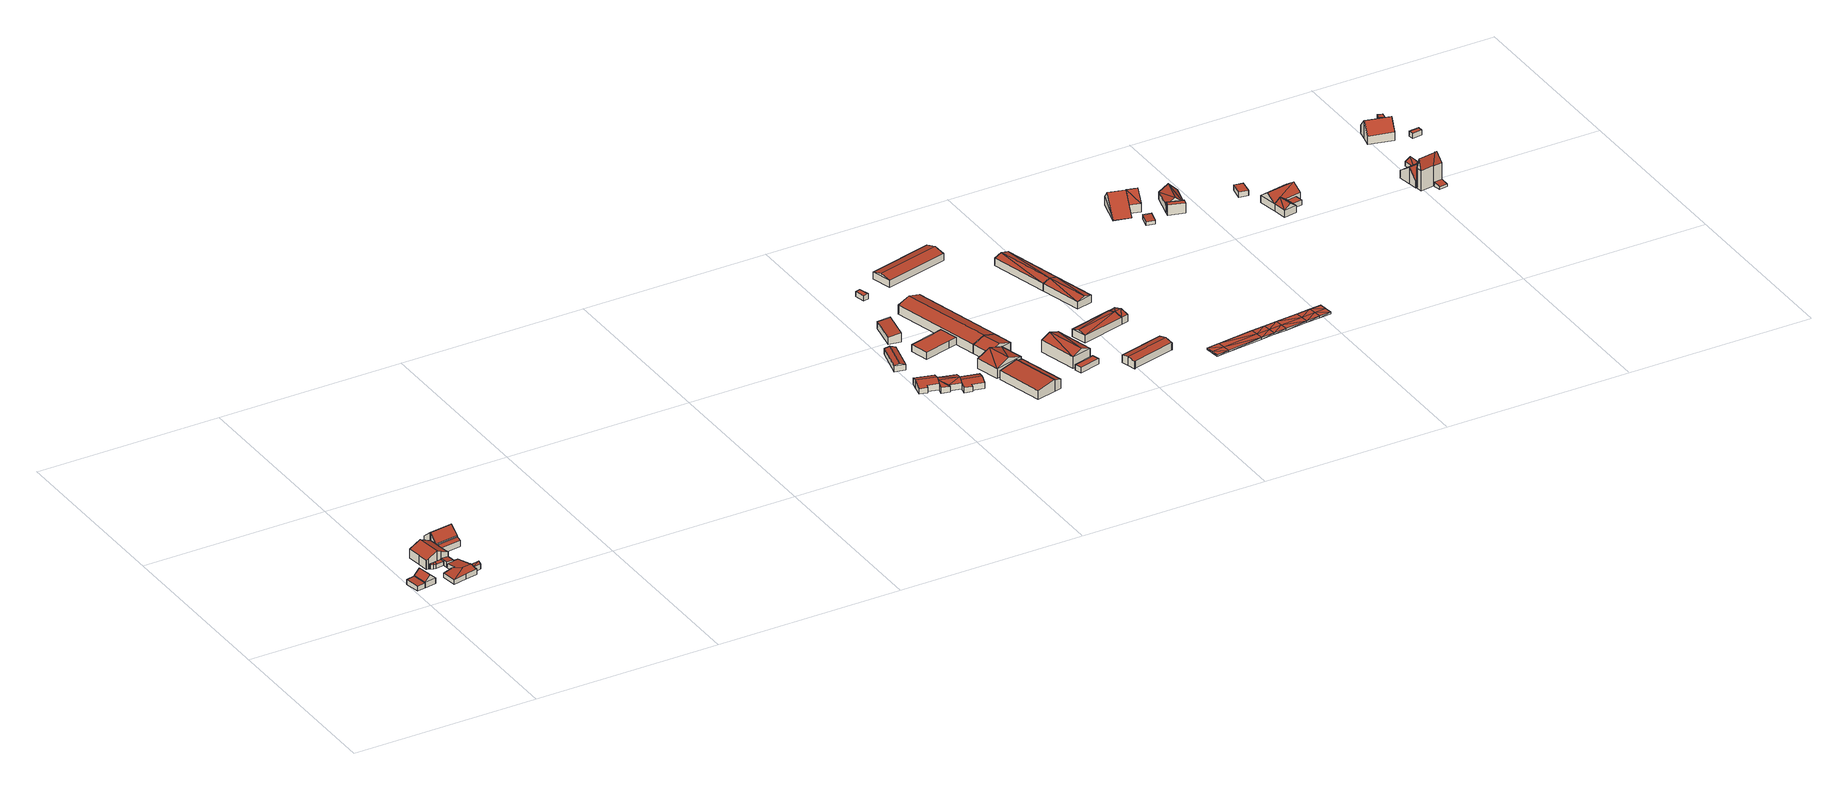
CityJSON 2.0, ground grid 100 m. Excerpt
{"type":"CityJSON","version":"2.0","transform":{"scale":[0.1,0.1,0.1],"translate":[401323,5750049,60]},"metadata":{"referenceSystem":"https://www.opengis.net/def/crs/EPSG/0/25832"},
"CityObjects":{
"building1":{"type":"Building","attributes":{"Gemeindeschluessel":"05515000","Geometrietyp2DReferenz":"3000","function":"31001_2460","roofType":"2100","measuredHeight":3},"geometry":[{"type":"Solid","lod":"2","boundaries":[[[[0,1,2,3]],[[4,5,1,0]],[[6,7,5,4]],[[3,2,7,6]],[[4,0,3,6]],[[1,5,7,2]]]],"semantics":{"surfaces":[{"type":"WallSurface"},{"type":"RoofSurface"},{"type":"GroundSurface"}],"values":[[0,0,0,0,1,2]]}}]},
"building2":{"type":"Building","attributes":{"Gemeindeschluessel":"05515000","Geometrietyp2DReferenz":"3000","function":"31001_2460","roofType":"3100","measuredHeight":5.88},"geometry":[{"type":"Solid","lod":"2","boundaries":[[[[8,9,10,11]],[[12,13,9,8]],[[14,15,13,12]],[[11,10,15,14]],[[8,16,12]],[[14,17,11]],[[11,17,16,8]],[[12,16,17,14]],[[9,13,15,10]]]],"semantics":{"surfaces":[{"type":"WallSurface"},{"type":"RoofSurface"},{"type":"GroundSurface"}],"values":[[0,0,0,0,0,0,1,1,2]]}}]},
"building3":{"type":"Building","attributes":{"Gemeindeschluessel":"05515000","Geometrietyp2DReferenz":"3000","function":"51009_1610","roofType":"5000","measuredHeight":3.04},"geometry":[{"type":"Solid","lod":"2","boundaries":[[[[18,19,20,21]],[[22,23,19,18]],[[24,25,23,22]],[[26,27,25,24]],[[28,29,27,26]],[[30,31,29,28]],[[21,20,31,30]],[[30,28,32]],[[32,21,30]],[[32,28,26,33]],[[33,26,24,34]],[[34,24,22,35]],[[22,18,35]],[[33,34,35,18,21,32]],[[19,23,25,27,29,31,20]]]],"semantics":{"surfaces":[{"type":"WallSurface"},{"type":"RoofSurface"},{"type":"GroundSurface"}],"values":[[0,0,0,0,0,0,0,1,1,1,1,1,1,1,2]]}}]},
"building4":{"type":"Building","attributes":{"Gemeindeschluessel":"05515000","Geometrietyp2DReferenz":"3000","function":"31001_1000"},"address":[{"country":"Germany","locality":"Münster","thoroughfareNumber":"32","thoroughfareName":"Feuerstiege"}],"children":["building4-1","building4-2"]},
"building4-1":{"type":"BuildingPart","attributes":{"roofType":"2100","measuredHeight":3.1},"parents":["building4"],"geometry":[{"type":"Solid","lod":"2","boundaries":[[[[36,19,23,37]],[[38,39,40,41]],[[42,43,39,38]],[[44,45,43,42]],[[37,23,45,44]],[[42,38,41,36,37,44]],[[19,40,39,43,45,23]],[[40,19,36,41]]]],"semantics":{"surfaces":[{"type":"WallSurface"},{"type":"RoofSurface"},{"type":"GroundSurface"},{"type":"ClosureSurface"}],"values":[[0,0,0,0,0,1,2,3]]}}]},
"building4-2":{"type":"BuildingPart","attributes":{"roofType":"3100","measuredHeight":7.8},"parents":["building4"],"geometry":[{"type":"Solid","lod":"2","boundaries":[[[[46,41,40,47,48]],[[49,50,19,36,51]],[[52,20,50,49]],[[53,54,20,52]],[[55,56,54,53]],[[57,58,56,55]],[[59,60,58,57]],[[61,62,60,59]],[[63,64,62,61]],[[65,66,64,63]],[[67,68,66,65]],[[69,70,68,67]],[[48,47,70,69]],[[63,61,59,57,55,53,52,49,65]],[[51,46,48,69,67,65,49]],[[40,19,50,20,54,56,58,60,62,64,66,68,70,47]],[[41,46,51,36]],[[19,40,41,36]]]],"semantics":{"surfaces":[{"type":"WallSurface"},{"type":"RoofSurface"},{"type":"GroundSurface"},{"type":"ClosureSurface"}],"values":[[0,0,0,0,0,0,0,0,0,0,0,0,0,1,1,2,0,3]]}}]},
"building5":{"type":"Building","attributes":{"Gemeindeschluessel":"05515000","Geometrietyp2DReferenz":"3000","function":"31001_1310","roofType":"5000","measuredHeight":3.87},"geometry":[{"type":"Solid","lod":"2","boundaries":[[[[71,72,73,74]],[[75,76,72,71]],[[77,78,76,75]],[[79,80,78,77]],[[81,82,80,79]],[[83,84,82,81]],[[85,86,84,83]],[[87,88,86,85]],[[89,90,88,87]],[[91,92,90,89]],[[74,73,92,91]],[[93,94,89,87]],[[85,83,81,95,93,87]],[[79,77,75,71,74,91,94,93,95]],[[79,95,81]],[[89,94,91]],[[72,76,78,80,82,84,86,88,90,92,73]]]],"semantics":{"surfaces":[{"type":"WallSurface"},{"type":"RoofSurface"},{"type":"GroundSurface"}],"values":[[0,0,0,0,0,0,0,0,0,0,0,1,1,1,0,0,2]]}}]},
"building6":{"type":"Building","attributes":{"Gemeindeschluessel":"05515000","Geometrietyp2DReferenz":"3000","function":"51009_1610","roofType":"3100","measuredHeight":4.14},"geometry":[{"type":"Solid","lod":"2","boundaries":[[[[96,97,98,99]],[[100,101,97,96]],[[102,103,101,100]],[[99,98,103,102]],[[96,104,100]],[[102,105,99]],[[105,104,96]],[[96,99,105]],[[102,100,104]],[[104,105,102]],[[97,101,103,98]]]],"semantics":{"surfaces":[{"type":"WallSurface"},{"type":"RoofSurface"},{"type":"GroundSurface"}],"values":[[0,0,0,0,0,0,1,1,1,1,2]]}}]},
"building7":{"type":"Building","attributes":{"Gemeindeschluessel":"05515000","Geometrietyp2DReferenz":"3000","function":"51009_1610","roofType":"2100","measuredHeight":4.23},"geometry":[{"type":"Solid","lod":"2","boundaries":[[[[106,107,108,109]],[[110,111,107,106]],[[112,113,111,110]],[[109,108,113,112]],[[110,106,109,112]],[[107,111,113,108]]]],"semantics":{"surfaces":[{"type":"WallSurface"},{"type":"RoofSurface"},{"type":"GroundSurface"}],"values":[[0,0,0,0,1,2]]}}]},
"building8":{"type":"Building","attributes":{"Gemeindeschluessel":"05515000","Geometrietyp2DReferenz":"3000","function":"31001_1000","roofType":"3100","measuredHeight":8.85},"address":[{"country":"Germany","locality":"Münster","thoroughfareNumber":"30","thoroughfareName":"Feuerstiege"}],"geometry":[{"type":"Solid","lod":"2","boundaries":[[[[114,115,116,117]],[[118,119,115,114]],[[120,121,119,118]],[[122,123,121,120]],[[124,108,123,122]],[[125,113,108,124]],[[117,116,113,125]],[[120,118,114,122]],[[117,125,124,122,114]],[[115,119,121,123,108,113,116]]]],"semantics":{"surfaces":[{"type":"WallSurface"},{"type":"RoofSurface"},{"type":"GroundSurface"}],"values":[[0,0,0,0,0,0,0,1,1,2]]}}]},
"building9":{"type":"Building","attributes":{"Gemeindeschluessel":"05515000","Geometrietyp2DReferenz":"3000","function":"31001_1000","roofType":"3100","measuredHeight":4.7},"address":[{"country":"Germany","locality":"Münster","thoroughfareNumber":"10","thoroughfareName":"Feuerstiege"}],"geometry":[{"type":"Solid","lod":"2","boundaries":[[[[126,127,128,129]],[[130,131,127,126]],[[132,133,131,130]],[[134,135,133,132]],[[136,137,135,134]],[[138,139,137,136]],[[140,141,139,138]],[[142,143,141,140]],[[129,128,143,142]],[[136,134,132,130,126,138]],[[129,142,140,138,126]],[[127,131,133,135,137,139,141,143,128]]]],"semantics":{"surfaces":[{"type":"WallSurface"},{"type":"RoofSurface"},{"type":"GroundSurface"}],"values":[[0,0,0,0,0,0,0,0,0,1,1,2]]}}]},
"building10":{"type":"Building","attributes":{"Gemeindeschluessel":"05515000","Geometrietyp2DReferenz":"3000","function":"31001_2460","roofType":"3100","measuredHeight":4.03},"geometry":[{"type":"Solid","lod":"2","boundaries":[[[[144,145,146,147]],[[148,149,145,144]],[[150,151,149,148]],[[147,146,151,150]],[[144,152,148]],[[150,153,147]],[[147,153,152,144]],[[148,152,153,150]],[[145,149,151,146]]]],"semantics":{"surfaces":[{"type":"WallSurface"},{"type":"RoofSurface"},{"type":"GroundSurface"}],"values":[[0,0,0,0,0,0,1,1,2]]}}]},
"building11":{"type":"Building","attributes":{"Gemeindeschluessel":"05515000","Geometrietyp2DReferenz":"3000","function":"31001_1000","roofType":"5000","measuredHeight":4.77},"address":[{"country":"Germany","locality":"Münster","thoroughfareNumber":"12","thoroughfareName":"Feuerstiege"}],"geometry":[{"type":"Solid","lod":"2","boundaries":[[[[154,155,156,157]],[[158,159,155,154]],[[160,161,159,158]],[[162,163,161,160]],[[164,165,163,162]],[[166,131,165,164]],[[167,128,131,166]],[[157,156,128,167]],[[160,158,168]],[[168,169,160]],[[160,169,162]],[[170,164,162,169]],[[168,171,157,167]],[[169,168,167]],[[171,154,157]],[[171,168,158,154]],[[170,166,164]],[[170,169,167,166]],[[155,159,161,163,165,131,128,156]]]],"semantics":{"surfaces":[{"type":"WallSurface"},{"type":"RoofSurface"},{"type":"GroundSurface"}],"values":[[0,0,0,0,0,0,0,0,1,1,1,1,1,1,0,0,0,0,2]]}}]},
"building12":{"type":"Building","attributes":{"Gemeindeschluessel":"05515000","Geometrietyp2DReferenz":"3000","function":"31001_1000","roofType":"3100","measuredHeight":4.69},"address":[{"country":"Germany","locality":"Münster","thoroughfareNumber":"14","thoroughfareName":"Feuerstiege"}],"geometry":[{"type":"Solid","lod":"2","boundaries":[[[[172,173,174,175]],[[176,159,173,172]],[[177,178,159,176]],[[154,155,178,177]],[[179,180,155,154]],[[181,182,180,179]],[[183,184,182,181]],[[185,186,184,183]],[[175,174,186,185]],[[179,154,177,181]],[[176,172,175,185,183,181,177]],[[173,159,178,155,180,182,184,186,174]]]],"semantics":{"surfaces":[{"type":"WallSurface"},{"type":"RoofSurface"},{"type":"GroundSurface"}],"values":[[0,0,0,0,0,0,0,0,0,1,1,2]]}}]},
"building13":{"type":"Building","attributes":{"Gemeindeschluessel":"05515000","Geometrietyp2DReferenz":"3000","function":"31001_2400","roofType":"2100","measuredHeight":4.9},"geometry":[{"type":"Solid","lod":"2","boundaries":[[[[187,188,189,190]],[[191,192,188,187]],[[193,194,192,191]],[[190,189,194,193]],[[191,187,190,193]],[[188,192,194,189]]]],"semantics":{"surfaces":[{"type":"WallSurface"},{"type":"RoofSurface"},{"type":"GroundSurface"}],"values":[[0,0,0,0,1,2]]}}]},
"building14":{"type":"Building","attributes":{"Gemeindeschluessel":"05515000","Geometrietyp2DReferenz":"3000","function":"31001_2000","roofType":"1000","measuredHeight":3.9},"geometry":[{"type":"Solid","lod":"2","boundaries":[[[[195,196,197,198]],[[199,200,196,195]],[[201,202,200,199]],[[203,204,202,201]],[[205,206,204,203]],[[207,208,206,205]],[[198,197,208,207]],[[205,203,201,199,195,198,207]],[[196,200,202,204,206,208,197]]]],"semantics":{"surfaces":[{"type":"WallSurface"},{"type":"RoofSurface"},{"type":"GroundSurface"}],"values":[[0,0,0,0,0,0,0,1,2]]}}]},
"building15":{"type":"Building","attributes":{"Gemeindeschluessel":"05515000","Geometrietyp2DReferenz":"3000","function":"31001_2000","roofType":"2100","measuredHeight":6.46},"geometry":[{"type":"Solid","lod":"2","boundaries":[[[[209,210,211,212]],[[213,214,210,209]],[[215,216,214,213]],[[212,211,216,215]],[[213,209,212,215]],[[210,214,216,211]]]],"semantics":{"surfaces":[{"type":"WallSurface"},{"type":"RoofSurface"},{"type":"GroundSurface"}],"values":[[0,0,0,0,1,2]]}}]},
"building16":{"type":"Building","attributes":{"Gemeindeschluessel":"05515000","Geometrietyp2DReferenz":"3000","function":"31001_2460","roofType":"3100","measuredHeight":8.19},"geometry":[{"type":"Solid","lod":"2","boundaries":[[[[217,218,219,220]],[[221,222,218,217]],[[223,224,222,221]],[[220,219,224,223]],[[217,225,221]],[[223,226,220]],[[220,226,225]],[[225,217,220]],[[226,223,221]],[[221,225,226]],[[218,222,224,219]]]],"semantics":{"surfaces":[{"type":"WallSurface"},{"type":"RoofSurface"},{"type":"GroundSurface"}],"values":[[0,0,0,0,0,0,1,1,1,1,2]]}}]},
"building17":{"type":"Building","attributes":{"Gemeindeschluessel":"05515000","Geometrietyp2DReferenz":"3000","function":"31001_2400","roofType":"1000","measuredHeight":2.81},"geometry":[{"type":"Solid","lod":"2","boundaries":[[[[227,228,229,230]],[[231,232,228,227]],[[233,234,232,231]],[[230,229,234,233]],[[231,227,230,233]],[[228,232,234,229]]]],"semantics":{"surfaces":[{"type":"WallSurface"},{"type":"RoofSurface"},{"type":"GroundSurface"}],"values":[[0,0,0,0,1,2]]}}]},
"building18":{"type":"Building","attributes":{"Gemeindeschluessel":"05515000","Geometrietyp2DReferenz":"3000","function":"51009_1610","roofType":"2100","measuredHeight":6.32},"geometry":[{"type":"Solid","lod":"2","boundaries":[[[[235,236,237,238]],[[239,240,236,235]],[[241,242,240,239]],[[238,237,242,241]],[[239,235,238,241]],[[236,240,242,237]]]],"semantics":{"surfaces":[{"type":"WallSurface"},{"type":"RoofSurface"},{"type":"GroundSurface"}],"values":[[0,0,0,0,1,2]]}}]},
"building19":{"type":"Building","attributes":{"Gemeindeschluessel":"05515000","Geometrietyp2DReferenz":"3000","function":"31001_2460","roofType":"3100","measuredHeight":7.2},"geometry":[{"type":"Solid","lod":"2","boundaries":[[[[243,244,245,246]],[[247,248,244,243]],[[249,250,248,247]],[[246,245,250,249]],[[243,251,247]],[[249,252,246]],[[246,252,251,243]],[[247,251,252,249]],[[244,248,250,245]]]],"semantics":{"surfaces":[{"type":"WallSurface"},{"type":"RoofSurface"},{"type":"GroundSurface"}],"values":[[0,0,0,0,0,0,1,1,2]]}}]},
"building20":{"type":"Building","attributes":{"Gemeindeschluessel":"05515000","Geometrietyp2DReferenz":"3000","function":"31001_2460","roofType":"5000","measuredHeight":7.24},"geometry":[{"type":"Solid","lod":"2","boundaries":[[[[253,254,255,256]],[[257,245,254,253]],[[258,250,245,257]],[[256,255,250,258]],[[257,253,259,260]],[[260,259,256,258]],[[257,260,258]],[[256,259,253]],[[254,245,250,255]]]],"semantics":{"surfaces":[{"type":"WallSurface"},{"type":"RoofSurface"},{"type":"GroundSurface"}],"values":[[0,0,0,0,1,1,0,0,2]]}}]},
"building21":{"type":"Building","attributes":{"Gemeindeschluessel":"05515000","Geometrietyp2DReferenz":"3000","function":"31001_2400","roofType":"1000","measuredHeight":3},"geometry":[{"type":"Solid","lod":"2","boundaries":[[[[261,262,263,264]],[[265,266,262,261]],[[267,268,266,265]],[[264,263,268,267]],[[265,261,264,267]],[[262,266,268,263]]]],"semantics":{"surfaces":[{"type":"WallSurface"},{"type":"RoofSurface"},{"type":"GroundSurface"}],"values":[[0,0,0,0,1,2]]}}]},
"building22":{"type":"Building","attributes":{"Gemeindeschluessel":"05515000","Geometrietyp2DReferenz":"3000","function":"31001_2000","roofType":"3100","measuredHeight":8.59},"geometry":[{"type":"Solid","lod":"2","boundaries":[[[[269,270,271,272]],[[273,274,270,269]],[[275,276,274,273]],[[272,271,276,275]],[[269,277,273]],[[275,278,272]],[[272,278,277]],[[277,269,272]],[[278,275,273]],[[273,277,278]],[[270,274,276,271]]]],"semantics":{"surfaces":[{"type":"WallSurface"},{"type":"RoofSurface"},{"type":"GroundSurface"}],"values":[[0,0,0,0,0,0,1,1,1,1,2]]}}]},
"building23":{"type":"Building","attributes":{"Gemeindeschluessel":"05515000","Geometrietyp2DReferenz":"3000","function":"31001_2400","roofType":"3100","measuredHeight":5.42},"address":[{"country":"Germany","locality":"Münster","thoroughfareNumber":"16","thoroughfareName":"Feuerstiege"}],"geometry":[{"type":"Solid","lod":"2","boundaries":[[[[279,280,281,282]],[[283,284,280,279]],[[285,286,284,283]],[[282,281,286,285]],[[279,287,283]],[[285,288,282]],[[282,288,287,279]],[[283,287,288,285]],[[280,284,286,281]]]],"semantics":{"surfaces":[{"type":"WallSurface"},{"type":"RoofSurface"},{"type":"GroundSurface"}],"values":[[0,0,0,0,0,0,1,1,2]]}}]},
"building24":{"type":"Building","attributes":{"Gemeindeschluessel":"05515000","Geometrietyp2DReferenz":"3000","function":"31001_2000","roofType":"3100","measuredHeight":5.08},"geometry":[{"type":"Solid","lod":"2","boundaries":[[[[289,290,291,292]],[[293,294,290,289]],[[295,296,294,293]],[[297,298,296,295]],[[299,300,298,297]],[[301,302,300,299]],[[303,304,302,301]],[[305,306,304,303]],[[307,308,306,305]],[[292,291,308,307]],[[301,299,297,303]],[[295,293,289,292,307,305,303,297]],[[290,294,296,298,300,302,304,306,308,291]]]],"semantics":{"surfaces":[{"type":"WallSurface"},{"type":"RoofSurface"},{"type":"GroundSurface"}],"values":[[0,0,0,0,0,0,0,0,0,0,1,1,2]]}}]},
"building25":{"type":"Building","attributes":{"Gemeindeschluessel":"05515000","Geometrietyp2DReferenz":"3000","function":"31001_2460","roofType":"3100","measuredHeight":5.29},"geometry":[{"type":"Solid","lod":"2","boundaries":[[[[309,310,311,312]],[[313,314,310,309]],[[315,316,314,313]],[[312,311,316,315]],[[309,317,313]],[[315,318,312]],[[309,312,318]],[[318,317,309]],[[317,318,315]],[[315,313,317]],[[310,314,316,311]]]],"semantics":{"surfaces":[{"type":"WallSurface"},{"type":"RoofSurface"},{"type":"GroundSurface"}],"values":[[0,0,0,0,0,0,1,1,1,1,2]]}}]},
"building26":{"type":"Building","attributes":{"Gemeindeschluessel":"05515000","Geometrietyp2DReferenz":"3000","function":"31001_2400","roofType":"3100","measuredHeight":5.43},"geometry":[{"type":"Solid","lod":"2","boundaries":[[[[319,320,321,322]],[[323,324,320,319]],[[325,326,324,323]],[[322,321,326,325]],[[319,327,323]],[[325,328,322]],[[327,319,322]],[[322,328,327]],[[323,327,328]],[[328,325,323]],[[320,324,326,321]]]],"semantics":{"surfaces":[{"type":"WallSurface"},{"type":"RoofSurface"},{"type":"GroundSurface"}],"values":[[0,0,0,0,0,0,1,1,1,1,2]]}}]},
"building27":{"type":"Building","attributes":{"Gemeindeschluessel":"05515000","Geometrietyp2DReferenz":"3000","function":"31001_2500","roofType":"3100","measuredHeight":5.28},"geometry":[{"type":"Solid","lod":"2","boundaries":[[[[329,330,316,331]],[[332,333,330,329]],[[334,311,333,332]],[[331,316,311,334]],[[329,335,332]],[[334,318,331]],[[318,335,329]],[[329,331,318]],[[334,332,335]],[[335,318,334]],[[330,333,311,316]]]],"semantics":{"surfaces":[{"type":"WallSurface"},{"type":"RoofSurface"},{"type":"GroundSurface"}],"values":[[0,0,0,0,0,0,1,1,1,1,2]]}}]},
"building28":{"type":"Building","attributes":{"Gemeindeschluessel":"05515000","Geometrietyp2DReferenz":"3000","function":"31001_2460","roofType":"3100","measuredHeight":5.43},"geometry":[{"type":"Solid","lod":"2","boundaries":[[[[336,337,326,325]],[[338,339,337,336]],[[322,321,339,338]],[[325,326,321,322]],[[336,340,338]],[[322,328,325]],[[325,328,340]],[[340,336,325]],[[328,322,338]],[[338,340,328]],[[337,339,321,326]]]],"semantics":{"surfaces":[{"type":"WallSurface"},{"type":"RoofSurface"},{"type":"GroundSurface"}],"values":[[0,0,0,0,0,0,1,1,1,1,2]]}}]},
"building29":{"type":"Building","attributes":{"Geometrietyp2DReferenz":"2000","Gemeindeschluessel":"05515000","function":"53001_1800","roofType":"9999","measuredHeight":1},"geometry":[{"type":"Solid","lod":"2","boundaries":[[[[341,342,343]],[[342,344,343]],[[345,346,341]],[[346,342,341]],[[347,348,345]],[[348,346,345]],[[349,350,347]],[[350,348,347]],[[351,352,349]],[[352,350,349]],[[353,354,351]],[[354,352,351]],[[355,356,353]],[[356,354,353]],[[357,358,355]],[[358,356,355]],[[359,360,357]],[[360,358,357]],[[361,362,359]],[[362,360,359]],[[363,364,361]],[[364,362,361]],[[365,366,363]],[[366,364,363]],[[367,368,365]],[[368,366,365]],[[369,370,367]],[[370,368,367]],[[371,372,369]],[[372,370,369]],[[373,374,371]],[[374,372,371]],[[375,376,373]],[[376,374,373]],[[343,344,375]],[[344,376,375]],[[344,342,377]],[[377,342,346]],[[377,346,378]],[[378,346,348]],[[378,348,350]],[[378,350,379]],[[379,350,352]],[[379,352,380]],[[380,352,381]],[[381,352,354]],[[381,354,356]],[[381,356,382]],[[382,356,360]],[[360,356,358]],[[376,344,374]],[[374,344,377]],[[374,377,372]],[[372,377,378]],[[372,378,379]],[[372,379,370]],[[370,379,380]],[[370,380,368]],[[368,380,366]],[[366,380,381]],[[366,381,382]],[[366,382,364]],[[364,382,362]],[[362,382,360]],[[343,383,341]],[[383,345,341]],[[383,384,345]],[[384,347,345]],[[384,349,347]],[[384,385,349]],[[385,351,349]],[[385,386,351]],[[386,387,351]],[[387,353,351]],[[387,355,353]],[[387,388,355]],[[388,359,355]],[[359,357,355]],[[375,373,343]],[[373,383,343]],[[373,371,383]],[[371,384,383]],[[371,385,384]],[[371,369,385]],[[369,386,385]],[[369,367,386]],[[367,365,386]],[[365,387,386]],[[365,388,387]],[[365,363,388]],[[363,361,388]],[[361,359,388]]]],"semantics":{"surfaces":[{"type":"WallSurface"},{"type":"GroundSurface"},{"type":"RoofSurface"}],"values":[[0,0,0,0,0,0,0,0,0,0,0,0,0,0,0,0,0,0,0,0,0,0,0,0,0,0,0,0,0,0,0,0,0,0,0,0,1,1,1,1,1,1,1,1,1,1,1,1,1,1,1,1,1,1,1,1,1,1,1,1,1,1,1,1,2,2,2,2,2,2,2,2,2,2,2,2,2,2,2,2,2,2,2,2,2,2,2,2,2,2,2,2]]}}]},
"building30":{"type":"Building","attributes":{"Gemeindeschluessel":"05515000","Geometrietyp2DReferenz":"3000","function":"31001_1000","roofType":"3100","measuredHeight":9.96},"address":[{"country":"Germany","locality":"Münster","thoroughfareNumber":"137","thoroughfareName":"Wiedaustraße"}],"geometry":[{"type":"Solid","lod":"2","boundaries":[[[[389,390,391,392]],[[393,394,390,389]],[[395,396,394,393]],[[392,391,396,395]],[[389,397,393]],[[395,398,392]],[[392,398,397,389]],[[393,397,398,395]],[[390,394,396,391]]]],"semantics":{"surfaces":[{"type":"WallSurface"},{"type":"RoofSurface"},{"type":"GroundSurface"}],"values":[[0,0,0,0,0,0,1,1,2]]}}]},
"building31":{"type":"Building","attributes":{"Gemeindeschluessel":"05515000","Geometrietyp2DReferenz":"3000","function":"31001_2460","roofType":"2100","measuredHeight":2.36},"geometry":[{"type":"Solid","lod":"2","boundaries":[[[[399,400,401,402]],[[403,404,400,399]],[[405,406,404,403]],[[402,401,406,405]],[[403,399,402,405]],[[400,404,406,401]]]],"semantics":{"surfaces":[{"type":"WallSurface"},{"type":"RoofSurface"},{"type":"GroundSurface"}],"values":[[0,0,0,0,1,2]]}}]},
"building32":{"type":"Building","attributes":{"Gemeindeschluessel":"05515000","Geometrietyp2DReferenz":"3000","function":"31001_2700","roofType":"5000","measuredHeight":10.2},"geometry":[{"type":"Solid","lod":"2","boundaries":[[[[407,408,409,410]],[[411,412,408,407]],[[413,414,412,411]],[[410,409,414,413]],[[413,415,416]],[[416,410,413]],[[416,415,411]],[[411,407,416]],[[410,416,407]],[[411,415,413]],[[408,412,414,409]]]],"semantics":{"surfaces":[{"type":"WallSurface"},{"type":"RoofSurface"},{"type":"GroundSurface"}],"values":[[0,0,0,0,1,1,1,1,0,0,2]]}}]},
"building33":{"type":"Building","attributes":{"Gemeindeschluessel":"05515000","Geometrietyp2DReferenz":"3000","function":"31001_2700","roofType":"2100","measuredHeight":6},"geometry":[{"type":"Solid","lod":"2","boundaries":[[[[417,418,419,420]],[[421,422,418,417]],[[423,424,422,421]],[[420,419,424,423]],[[421,417,420,423]],[[418,422,424,419]]]],"semantics":{"surfaces":[{"type":"WallSurface"},{"type":"RoofSurface"},{"type":"GroundSurface"}],"values":[[0,0,0,0,1,2]]}}]},
"building34":{"type":"Building","attributes":{"Gemeindeschluessel":"05515000","Geometrietyp2DReferenz":"3000","function":"31001_2700","roofType":"3100","measuredHeight":7.87},"geometry":[{"type":"Solid","lod":"2","boundaries":[[[[425,426,422,427]],[[428,429,426,425]],[[430,424,429,428]],[[427,422,424,430]],[[425,431,428]],[[430,432,427]],[[432,431,425]],[[425,427,432]],[[430,428,431]],[[431,432,430]],[[426,429,424,422]]]],"semantics":{"surfaces":[{"type":"WallSurface"},{"type":"RoofSurface"},{"type":"GroundSurface"}],"values":[[0,0,0,0,0,0,1,1,1,1,2]]}}]},
"building35":{"type":"Building","attributes":{"Gemeindeschluessel":"05515000","Geometrietyp2DReferenz":"3000","function":"51009_1610","roofType":"1000","measuredHeight":2.86},"geometry":[{"type":"Solid","lod":"2","boundaries":[[[[433,434,435,436]],[[437,438,434,433]],[[439,440,438,437]],[[436,435,440,439]],[[437,433,436,439]],[[434,438,440,435]]]],"semantics":{"surfaces":[{"type":"WallSurface"},{"type":"RoofSurface"},{"type":"GroundSurface"}],"values":[[0,0,0,0,1,2]]}}]},
"building36":{"type":"Building","attributes":{"Gemeindeschluessel":"05515000","Geometrietyp2DReferenz":"3000","function":"31001_1000"},"address":[{"country":"Germany","locality":"Münster","thoroughfareNumber":"137a","thoroughfareName":"Wiedaustraße"}],"children":["building36-1","building36-2"]},
"building36-1":{"type":"BuildingPart","attributes":{"roofType":"3100","measuredHeight":7.64},"parents":["building36"],"geometry":[{"type":"Solid","lod":"2","boundaries":[[[[441,442,443,444]],[[445,446,447,442,441]],[[448,449,450,451,452]],[[444,443,449,448]],[[453,454,444]],[[444,448,453]],[[452,445,441,454]],[[454,453,452]],[[453,448,452]],[[454,441,444]],[[442,447,450,449,443]],[[446,445,452,451]],[[450,447,446,451]]]],"semantics":{"surfaces":[{"type":"WallSurface"},{"type":"RoofSurface"},{"type":"GroundSurface"},{"type":"ClosureSurface"}],"values":[[0,0,0,0,1,1,1,1,0,0,2,0,3]]}}]},
"building36-2":{"type":"BuildingPart","attributes":{"roofType":"3100","measuredHeight":6.53},"parents":["building36"],"geometry":[{"type":"Solid","lod":"2","boundaries":[[[[451,450,455,456]],[[457,458,447,446]],[[456,455,458,457]],[[451,459,446]],[[457,460,456]],[[456,460,459]],[[459,451,456]],[[460,457,446]],[[446,459,460]],[[450,447,458,455]],[[450,451,446,447]]]],"semantics":{"surfaces":[{"type":"WallSurface"},{"type":"RoofSurface"},{"type":"GroundSurface"},{"type":"ClosureSurface"}],"values":[[0,0,0,0,0,1,1,1,1,2,3]]}}]},
"building37":{"type":"Building","attributes":{"Gemeindeschluessel":"05515000","Geometrietyp2DReferenz":"3000","function":"51009_1610","roofType":"1000","measuredHeight":2.79},"geometry":[{"type":"Solid","lod":"2","boundaries":[[[[461,462,463,464]],[[465,466,462,461]],[[467,468,466,465]],[[464,463,468,467]],[[465,461,464,467]],[[462,466,468,463]]]],"semantics":{"surfaces":[{"type":"WallSurface"},{"type":"RoofSurface"},{"type":"GroundSurface"}],"values":[[0,0,0,0,1,2]]}}]},
"building38":{"type":"Building","attributes":{"Gemeindeschluessel":"05515000","Geometrietyp2DReferenz":"3000","function":"31001_2700","roofType":"5000","measuredHeight":17.27},"geometry":[{"type":"Solid","lod":"2","boundaries":[[[[469,470,471,472]],[[473,474,470,469]],[[475,476,474,473]],[[477,478,476,475]],[[479,480,478,477]],[[472,471,480,479]],[[481,479,477,482]],[[482,477,475,483]],[[483,475,473,484]],[[473,469,484]],[[482,483,484,469,472,481]],[[472,479,481]],[[470,474,476,478,480,471]]]],"semantics":{"surfaces":[{"type":"WallSurface"},{"type":"RoofSurface"},{"type":"GroundSurface"}],"values":[[0,0,0,0,0,0,1,1,1,1,1,0,2]]}}]},
"building39":{"type":"Building","attributes":{"Gemeindeschluessel":"05515000","Geometrietyp2DReferenz":"3000","function":"31001_1000","roofType":"3100","measuredHeight":9.11},"address":[{"country":"Germany","locality":"Münster","thoroughfareNumber":"131","thoroughfareName":"Wiedaustraße"}],"geometry":[{"type":"Solid","lod":"2","boundaries":[[[[485,486,487,488]],[[489,490,486,485]],[[491,492,490,489]],[[493,494,492,491]],[[495,496,494,493]],[[497,498,496,495]],[[499,500,498,497]],[[501,502,500,499]],[[503,504,502,501]],[[488,487,504,503]],[[497,495,493,491,489,485,499]],[[488,503,501,499,485]],[[486,490,492,494,496,498,500,502,504,487]]]],"semantics":{"surfaces":[{"type":"WallSurface"},{"type":"RoofSurface"},{"type":"GroundSurface"}],"values":[[0,0,0,0,0,0,0,0,0,0,1,1,2]]}}]},
"building40":{"type":"Building","attributes":{"Gemeindeschluessel":"05515000","Geometrietyp2DReferenz":"3000","function":"51009_1610","roofType":"2100","measuredHeight":2.34},"geometry":[{"type":"Solid","lod":"2","boundaries":[[[[505,506,507,508]],[[509,510,506,505]],[[511,512,510,509]],[[508,507,512,511]],[[509,505,508,511]],[[506,510,512,507]]]],"semantics":{"surfaces":[{"type":"WallSurface"},{"type":"RoofSurface"},{"type":"GroundSurface"}],"values":[[0,0,0,0,1,2]]}}]},
"building41":{"type":"Building","attributes":{"Gemeindeschluessel":"05515000","Geometrietyp2DReferenz":"3000","function":"31001_1310","roofType":"3100","measuredHeight":4.69},"geometry":[{"type":"Solid","lod":"2","boundaries":[[[[513,514,515,516]],[[517,518,514,513]],[[519,520,518,517]],[[516,515,520,519]],[[513,521,517]],[[519,522,516]],[[516,522,521]],[[521,513,516]],[[522,519,517]],[[517,521,522]],[[514,518,520,515]]]],"semantics":{"surfaces":[{"type":"WallSurface"},{"type":"RoofSurface"},{"type":"GroundSurface"}],"values":[[0,0,0,0,0,0,1,1,1,1,2]]}}]},
"building42":{"type":"Building","attributes":{"Gemeindeschluessel":"05515000","Geometrietyp2DReferenz":"3000","function":"31001_1000"},"address":[{"country":"Germany","locality":"Münster","thoroughfareNumber":"130","thoroughfareName":"Wiedaustraße"}],"children":["building42-1","building42-2"]},
"building42-1":{"type":"BuildingPart","attributes":{"roofType":"1000","measuredHeight":3.29},"parents":["building42"],"geometry":[{"type":"Solid","lod":"2","boundaries":[[[[523,524,525,526]],[[527,528,524,523]],[[529,530,528,527]],[[531,532,530,529]],[[526,525,533,534]],[[531,529,527,523,526,534]],[[524,528,530,532,533,525]],[[532,531,534,533]]]],"semantics":{"surfaces":[{"type":"WallSurface"},{"type":"RoofSurface"},{"type":"GroundSurface"},{"type":"ClosureSurface"}],"values":[[0,0,0,0,0,1,2,3]]}}]},
"building42-2":{"type":"BuildingPart","attributes":{"roofType":"3100","measuredHeight":9.97},"parents":["building42"],"geometry":[{"type":"Solid","lod":"2","boundaries":[[[[535,536,532,531,537]],[[538,539,536,535]],[[540,541,539,538]],[[542,543,541,540]],[[544,545,543,542]],[[546,525,545,544]],[[547,534,533,525,546]],[[540,538,535,542]],[[537,547,546,544,542,535]],[[532,536,539,541,543,545,525,533]],[[534,547,537,531]],[[532,533,534,531]]]],"semantics":{"surfaces":[{"type":"WallSurface"},{"type":"RoofSurface"},{"type":"GroundSurface"},{"type":"ClosureSurface"}],"values":[[0,0,0,0,0,0,0,1,1,2,0,3]]}}]},
"building43":{"type":"Building","attributes":{"Gemeindeschluessel":"05515000","Geometrietyp2DReferenz":"3000","function":"51009_1610","roofType":"1000","measuredHeight":3.11},"geometry":[{"type":"Solid","lod":"2","boundaries":[[[[548,549,550,551]],[[552,553,549,548]],[[554,555,553,552]],[[551,550,555,554]],[[552,548,551,554]],[[549,553,555,550]]]],"semantics":{"surfaces":[{"type":"WallSurface"},{"type":"RoofSurface"},{"type":"GroundSurface"}],"values":[[0,0,0,0,1,2]]}}]},
"building44":{"type":"Building","attributes":{"Gemeindeschluessel":"05515000","Geometrietyp2DReferenz":"3000","function":"31001_2460","roofType":"1000","measuredHeight":2.66},"geometry":[{"type":"Solid","lod":"2","boundaries":[[[[556,557,558,559]],[[560,561,557,556]],[[562,563,561,560]],[[559,558,563,562]],[[560,556,559,562]],[[557,561,563,558]]]],"semantics":{"surfaces":[{"type":"WallSurface"},{"type":"RoofSurface"},{"type":"GroundSurface"}],"values":[[0,0,0,0,1,2]]}}]}
},
"vertices":[
[45,232,40],[45,232,10],[1,225,10],[1,225,36],[58,150,40],[58,150,10],[14,144,36],[14,144,10],
[45,232,42],[45,232,11],[58,150,11],[58,150,42],[108,242,42],[108,242,11],[121,160,42],[121,160,11],[76,237,70],[89,155,70],
[233,302,37],[233,302,13],[160,292,13],[160,292,37],[236,282,37],[236,282,13],[192,275,37],[192,275,13],[178,277,37],[178,277,13],[167,284,37],[167,284,13],[164,288,37],[164,288,13],[170,288,41],[181,286,43],[192,286,44],[227,291,44],
[233,302,44],[236,282,44],[282,267,38],[282,267,13],[276,308,13],[276,308,38],[241,259,44],[241,259,13],[239,259,44],[239,259,13],
[276,308,62],[266,376,13],[266,376,62],[212,299,91],[212,299,13],[233,302,81],[160,292,67],[149,291,63],[149,291,13],[149,292,63],[149,292,13],[147,292,62],[147,292,13],[140,348,62],[140,348,13],[142,348,62],[142,348,13],[132,425,62],[132,425,13],[195,434,91],[195,434,13],[258,443,62],[258,443,13],[264,399,62],[264,399,13],
[282,267,34],[282,267,12],[241,259,12],[241,259,34],[308,271,34],[308,271,12],[322,181,50],[322,181,12],[325,181,50],[325,181,12],[329,157,46],[329,157,12],[333,135,40],[333,135,12],[267,122,39],[267,122,12],[192,106,39],[192,106,12],[181,187,37],[181,187,12],[251,201,44],[251,201,12],[274,166,51],[231,197,44],[326,176,51],
[367,189,42],[367,189,13],[325,181,13],[325,181,42],[371,165,42],[371,165,13],[329,157,42],[329,157,13],[369,177,54],[327,169,54],
[393,393,47],[393,393,15],[390,416,15],[390,416,57],[266,376,46],[266,376,15],[264,399,57],[264,399,15],
[257,446,104],[257,446,15],[258,443,15],[258,443,101],[251,493,64],[251,493,15],[378,510,64],[378,510,15],[384,463,104],[384,463,15],[390,416,64],[264,399,64],
[3083,519,77],[3083,519,30],[3087,537,30],[3087,537,71],[3072,478,64],[3072,478,30],[3013,493,64],[3013,493,30],[3010,481,60],[3010,481,30],[2968,491,60],[2968,491,30],[2981,544,77],[2981,544,30],[2992,586,64],[2992,586,30],[3093,560,64],[3093,560,30],
[3008,890,64],[3008,890,32],[2967,725,32],[2967,725,64],[3063,876,64],[3063,876,32],[3023,712,64],[3023,712,32],[3035,883,73],[2995,719,73],
[3183,489,63],[3183,489,30],[3188,512,30],[3188,512,63],[3168,430,63],[3168,430,30],[3108,445,63],[3108,445,30],[3105,433,63],[3105,433,30],[3063,443,63],[3063,443,30],[3072,478,63],[3087,537,63],[3177,465,77],[3076,491,77],[3072,478,73],[3183,489,70],
[3159,395,59],[3159,395,30],[3200,384,30],[3200,384,59],[3168,430,73],[3171,442,77],[3171,442,30],[3284,464,63],[3284,464,30],[3272,416,77],[3272,416,30],[3264,381,63],[3264,381,30],[3203,396,63],[3203,396,30],
[3070,959,71],[3070,959,32],[3136,948,32],[3136,948,81],[3098,1111,71],[3098,1111,32],[3164,1100,81],[3164,1100,32],
[3134,846,70],[3134,846,31],[3159,749,31],[3159,749,70],[3279,884,70],[3279,884,31],[3279,886,70],[3279,886,31],[3324,898,70],[3324,898,31],[3350,798,70],[3350,798,31],[3304,786,70],[3304,786,31],
[3432,162,80],[3432,162,31],[3538,189,31],[3538,189,96],[3368,414,80],[3368,414,31],[3474,441,96],[3474,441,31],
[3329,560,82],[3329,560,29],[3362,433,29],[3362,433,82],[3484,600,82],[3484,600,29],[3517,473,82],[3517,473,29],[3407,580,111],[3439,453,111],
[3169,1362,62],[3169,1362,34],[3196,1368,34],[3196,1368,62],[3156,1416,62],[3156,1416,34],[3183,1423,62],[3183,1423,34],
[3538,189,93],[3538,189,30],[3576,199,30],[3576,199,82],[3474,441,93],[3474,441,30],[3512,451,82],[3512,451,30],
[3543,616,79],[3543,616,30],[3516,721,30],[3516,721,79],[3406,581,79],[3406,581,30],[3379,686,79],[3379,686,30],[3474,598,102],[3447,703,102],
[3390,1214,80],[3390,1214,30],[3253,1179,30],[3253,1179,80],[3516,721,80],[3379,686,80],[3323,1196,102],[3449,704,102],
[3732,272,61],[3732,272,31],[3845,301,31],[3845,301,61],[3722,311,61],[3722,311,31],[3834,340,61],[3834,340,31],
[3666,536,96],[3666,536,31],[3720,327,31],[3720,327,96],[3774,564,96],[3774,564,31],[3828,355,96],[3828,355,31],[3720,550,117],[3774,341,117],
[3339,1407,71],[3339,1407,33],[3685,1496,33],[3685,1496,71],[3310,1516,71],[3310,1516,33],[3657,1605,71],[3657,1605,33],[3324,1461,87],[3671,1550,87],
[3973,181,70],[3973,181,30],[4211,243,30],[4211,243,70],[3974,179,69],[3974,179,30],[3971,178,69],[3971,178,30],[3960,222,81],[3960,222,30],[3950,262,70],[3950,262,30],[4192,325,70],[4192,325,30],[4202,284,81],[4202,284,30],[4214,241,69],[4214,241,30],[4211,241,69],[4211,241,30],
[3888,504,70],[3888,504,30],[4122,564,30],[4122,564,70],[3866,588,70],[3866,588,30],[4100,648,70],[4100,648,30],[3877,546,83],[4111,606,83],
[4100,814,70],[4100,814,30],[4042,1041,30],[4042,1041,70],[4014,792,70],[4014,792,30],[3956,1019,70],[3956,1019,30],[4057,803,84],[3999,1030,84],
[4140,658,69],[4140,658,30],[4100,648,69],[4162,575,69],[4162,575,30],[4122,564,69],[4151,616,83],
[3874,1338,70],[3874,1338,30],[3961,1360,70],[3961,1360,30],[3917,1349,84],
[4316,87,91],[4316,87,81],[4320,47,91],[4320,47,81],[4382,94,92],[4382,94,82],[4577,115,94],[4577,115,84],[4648,122,94],[4648,122,84],[4718,129,94],[4718,129,84],[4839,142,93],[4839,142,83],[4914,150,92],[4914,150,82],[4980,157,91],[4980,157,81],[4984,117,91],[4984,117,81],[4989,77,91],[4989,77,81],[4922,70,92],[4922,70,82],[4847,62,93],[4847,62,83],[4726,49,94],[4726,49,84],[4656,42,94],[4656,42,84],[4585,35,94],[4585,35,84],[4391,14,92],[4391,14,82],[4324,7,91],[4324,7,81],[4386,54,82],[4581,75,84],[4652,82,84],[4722,89,84],[4843,102,83],[4918,110,82],[4386,54,92],[4581,75,94],[4652,82,94],[4722,89,94],[4843,102,93],[4918,110,92],
[4559,1397,42],[4559,1397,40],[4648,1373,40],[4648,1373,42],[4596,1543,88],[4596,1543,40],[4685,1520,88],[4685,1520,40],[4584,1495,139],[4672,1471,139],
[4719,1273,59],[4719,1273,39],[4734,1335,39],[4734,1335,62],[4675,1282,59],[4675,1282,39],[4691,1343,62],[4691,1343,39],
[4685,1520,86],[4685,1520,39],[4659,1418,39],[4659,1418,86],[4742,1505,86],[4742,1505,39],[4715,1402,86],[4715,1402,39],[4728,1454,141],[4672,1469,141],
[4807,1310,99],[4807,1310,39],[4894,1286,39],[4894,1286,95],[4814,1336,99],[4814,1336,39],[4901,1313,95],[4901,1313,39],
[4847,1462,79],[4847,1462,39],[4814,1336,79],[4934,1439,79],[4934,1439,39],[4901,1313,79],[4891,1450,118],[4857,1325,118],
[5240,1340,74],[5240,1340,45],[5192,1348,45],[5192,1348,74],[5228,1269,74],[5228,1269,45],[5180,1277,74],[5180,1277,45],
[5420,1109,86],[5420,1109,46],[5403,1210,46],[5403,1210,86],[5331,1094,86],[5331,1094,85],[5331,1094,46],[5245,1182,86],[5245,1182,46],[5262,1082,46],[5262,1082,85],[5262,1082,86],[5253,1132,122],[5412,1159,122],
[5275,1006,46],[5275,1006,85],[5344,1018,85],[5344,1018,46],[5297,1088,111],[5310,1012,111],
[5391,1104,78],[5391,1104,50],[5331,1094,50],[5331,1094,78],[5399,1061,78],[5399,1061,50],[5339,1050,78],[5339,1050,50],
[6077,948,154],[6077,948,42],[5956,931,42],[5956,931,154],[6082,912,154],[6082,912,42],[6036,907,154],[6036,907,42],[6036,908,154],[6036,908,42],[5960,898,154],[5960,898,42],[5958,914,211],[6052,927,212],[6052,926,215],[6062,928,215],
[5945,980,134],[5945,980,43],[5951,931,43],[5951,931,84],[5935,1052,84],[5935,1052,43],[6018,1062,85],[6018,1062,43],[6063,1069,85],[6063,1069,43],[6068,1026,114],[6068,1026,43],[6067,1027,114],[6067,1027,43],[6071,997,134],[6071,997,43],[6077,948,85],[6077,948,43],[5956,931,84],[5956,931,43],
[6088,870,57],[6088,870,43],[6082,912,43],[6082,912,66],[6042,865,57],[6042,865,43],[6036,907,66],[6036,907,43],
[6009,1131,70],[6009,1131,45],[6018,1062,45],[6018,1062,70],[6056,1123,70],[6056,1123,45],[6063,1069,70],[6063,1069,45],[6032,1127,92],[6040,1066,92],
[6095,1532,78],[6095,1532,45],[6081,1476,45],[6081,1476,78],[6124,1525,78],[6124,1525,45],[6111,1468,78],[6111,1468,45],[6110,1468,78],[6110,1468,45],[6081,1475,45],[6081,1475,78],
[6097,1414,145],[6097,1414,45],[6110,1468,91],[6084,1361,91],[6084,1361,45],[5953,1393,90],[5953,1393,45],[5966,1447,145],[5966,1447,45],[5979,1501,90],[5979,1501,45],[6081,1476,90],[6081,1475,91],
[6130,1555,77],[6130,1555,46],[6103,1562,46],[6103,1562,77],[6124,1525,77],[6124,1525,46],[6095,1532,77],[6095,1532,46],
[6166,1332,73],[6166,1332,46],[6219,1337,46],[6219,1337,73],[6163,1360,73],[6163,1360,46],[6217,1364,73],[6217,1364,46]
]}
